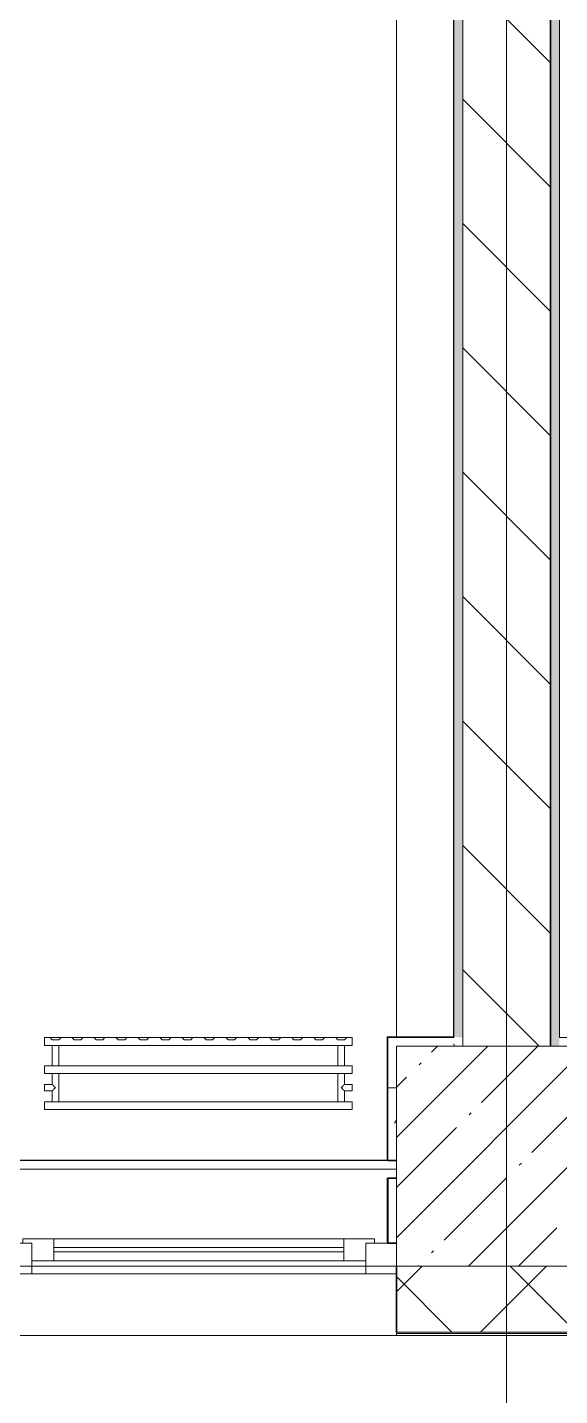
# Model space of a CAD drawing. Header units: millimetres. Extents: x 3914 to 443608, y -156176 to 78197.
# Drawn here: x 370990 to 372201, y -146371 to -143260 of the extents above; entities that cross this region are included whole.
import ezdxf

# ---------------------------------------------------------------- set-up
doc = ezdxf.new("R2010")
doc.units = ezdxf.units.MM
for name, color, linetype, lineweight in [('A-FLOR', 7, 'Continuous', 9), ('A-GLAZ', 7, 'Continuous', 9), ('A-GLAZ-1', 7, 'Continuous', 5), ('A-WALL', 7, 'Continuous', 5), ('A-WALL-1', 7, 'Continuous', 35), ('I-WALL', 7, 'Continuous', 5), ('S-COLS', 7, 'Continuous', 9), ('S-COLS-1', 7, 'Continuous', 5), ('Оси', 7, 'Continuous', 9)]:
    doc.layers.add(name, color=color, linetype=linetype, lineweight=lineweight)
doc.layers.add('A-WALL-FNSH-1', color=9, linetype='Continuous', lineweight=5, true_color=0x808080)
doc.layers.add('M-EQPM-1', color=7, linetype='Continuous', lineweight=9, true_color=0xb2b2b2)
pattern_1 = [(45, (315419.7, -145976.68), (-141.42136, 141.42136), []), (135, (315419.7, -145976.68), (-141.42136, -141.42136), [])]
pattern_2 = [(0, (315419.7, -145976.68), (243.84, 60.96), [20.117, -162.763, 20.117, -162.763, -975.36]), (0, (315419.7, -145976.68), (243.84, 60.96), [-365.76, 20.117, -345.643, 20.117, -162.763, -426.72]), (0, (315419.7, -145976.68), (243.84, 60.96), [-914.4, 20.117, -101.803, 20.117, -284.683]), (120, (315511.14, -145946.2), (-174.71291, 180.691634), [20.117, -162.763, 20.117, -162.763, -975.36]), (120, (315511.14, -145946.2), (-174.71291, 180.691634), [-365.76, 20.117, -345.643, 20.117, -162.763, -426.72]), (120, (315511.14, -145946.2), (-174.71291, 180.691634), [-914.4, 20.117, -101.803, 20.117, -284.683]), (240, (315541.62, -145824.28), (-69.12709, -241.651634), [20.117, -162.763, 20.117, -162.763, -975.36]), (240, (315541.62, -145824.28), (-69.12709, -241.651634), [-365.76, 20.117, -345.643, 20.117, -162.763, -426.72]), (240, (315541.62, -145824.28), (-69.12709, -241.651634), [-914.4, 20.117, -101.803, 20.117, -284.683])]

# ---------------------------------------------------------------- blocks, each defined once
blk = doc.blocks.new('BSC_Колонна _Прямоугольная - 500х500-V533-Объем проектирования 3 этажа')
at = {"layer": 'S-COLS-1'}
h = blk.add_hatch(dxfattribs=at)
h.set_pattern_fill('FP_63', color=256, style=0, pattern_type=2)
h.set_pattern_definition([(45, (-56660, -150), (-114.04925, 114.04925), []), (45, (-56545.95, -150), (-114.04925, 114.04925), [201.613, -40.323, 6.706, -33.617])])
h.paths.add_polyline_path([(250, -250), (250, 250), (-250, 250), (-250, -250), (10, -250)])
for p, q in [((250, 250), (-250, 250)), ((-250, 250), (-250, -250)), ((250, -250), (250, 250)), ((-250, -250), (250, -250))]:
    blk.add_line(p, q, dxfattribs=at)
blk = doc.blocks.new('120_Окно_СКБ_1Ст - 120_Окно_СКБ_1Ст 900х2500_h_-20664874-Объем проектирования 3 этажа')
at = {"layer": 'A-GLAZ'}
for p, q in [((-450, -127), (-450, -57)), ((-450, -57), (-380, -57)), ((-380, -57), (-380, -127)), ((380, -127), (380, -57)), ((380, -57), (450, -57)), ((450, -57), (450, -127)), ((380, -87), (-380, -87)), ((-380, -87), (-380, -127)), ((-330, -137), (-330, -87)), ((330, -137), (330, -87)), ((380, -127), (380, -87)), ((-380, -127), (-450, -127)), ((-380, -127), (-400, -127)), ((-400, -127), (-400, -137)), ((-400, -137), (400, -137)), ((400, -137), (-400, -137)), ((450, -127), (380, -127)), ((400, -127), (380, -127)), ((400, -137), (400, -127))]:
    blk.add_line(p, q, dxfattribs=at)
at = {"layer": 'A-GLAZ-1'}
for p, q in [((450, -57), (-450, -57)), ((-330, -107), (330, -107)), ((330, -117), (-330, -117)), ((-430, -127), (-400, -127)), ((400, -127), (430, -127))]:
    blk.add_line(p, q, dxfattribs=at)
blk = doc.blocks.new('radiator_prado_classic_z_tip_30_po exemplyaru - Classic Z Тип 30-500-V665-Объем проектирования 3 этажа')
at = {"layer": 'M-EQPM-1'}
for p, q in [((0, 228), (0, 210)), ((700, 228), (0, 228)), ((0, 210), (0, 228)), ((0, 228), (12.5, 228)), ((12.5, 228), (37.5, 228)), ((37.5, 228), (12.5, 228)), ((12.5, 228), (37.5, 228)), ((12.5, 228), (17.5, 223)), ((12.5, 228), (17.5, 223)), ((32.5, 223), (17.5, 223)), ((17.5, 223), (32.5, 223)), ((32.5, 223), (37.5, 228)), ((37.5, 228), (32.5, 223)), ((37.5, 228), (62.5, 228)), ((62.5, 228), (87.5, 228)), ((87.5, 228), (62.5, 228)), ((62.5, 228), (87.5, 228)), ((62.5, 228), (67.5, 223)), ((62.5, 228), (67.5, 223)), ((82.5, 223), (67.5, 223)), ((67.5, 223), (82.5, 223)), ((82.5, 223), (87.5, 228)), ((87.5, 228), (82.5, 223)), ((87.5, 228), (112.5, 228)), ((112.5, 228), (137.5, 228)), ((137.5, 228), (112.5, 228)), ((112.5, 228), (137.5, 228)), ((112.5, 228), (117.5, 223)), ((112.5, 228), (117.5, 223)), ((132.5, 223), (117.5, 223)), ((117.5, 223), (132.5, 223)), ((132.5, 223), (137.5, 228)), ((137.5, 228), (132.5, 223)), ((137.5, 228), (162.5, 228)), ((162.5, 228), (187.5, 228)), ((187.5, 228), (162.5, 228)), ((162.5, 228), (187.5, 228)), ((162.5, 228), (167.5, 223)), ((162.5, 228), (167.5, 223)), ((182.5, 223), (167.5, 223)), ((167.5, 223), (182.5, 223)), ((182.5, 223), (187.5, 228)), ((187.5, 228), (182.5, 223)), ((187.5, 228), (212.5, 228)), ((212.5, 228), (237.5, 228)), ((237.5, 228), (212.5, 228)), ((212.5, 228), (237.5, 228)), ((212.5, 228), (217.5, 223)), ((212.5, 228), (217.5, 223)), ((232.5, 223), (217.5, 223)), ((217.5, 223), (232.5, 223)), ((232.5, 223), (237.5, 228)), ((237.5, 228), (232.5, 223)), ((237.5, 228), (262.5, 228)), ((262.5, 228), (287.5, 228)), ((287.5, 228), (262.5, 228)), ((262.5, 228), (287.5, 228)), ((262.5, 228), (267.5, 223)), ((262.5, 228), (267.5, 223)), ((282.5, 223), (267.5, 223)), ((267.5, 223), (282.5, 223)), ((282.5, 223), (287.5, 228)), ((287.5, 228), (282.5, 223)), ((287.5, 228), (312.5, 228)), ((312.5, 228), (337.5, 228)), ((337.5, 228), (312.5, 228)), ((312.5, 228), (337.5, 228)), ((312.5, 228), (317.5, 223)), ((312.5, 228), (317.5, 223)), ((332.5, 223), (317.5, 223)), ((317.5, 223), (332.5, 223)), ((332.5, 223), (337.5, 228)), ((337.5, 228), (332.5, 223)), ((337.5, 228), (362.5, 228)), ((362.5, 228), (387.5, 228)), ((387.5, 228), (362.5, 228)), ((362.5, 228), (387.5, 228)), ((362.5, 228), (367.5, 223)), ((362.5, 228), (367.5, 223)), ((382.5, 223), (367.5, 223)), ((367.5, 223), (382.5, 223)), ((382.5, 223), (387.5, 228)), ((387.5, 228), (382.5, 223)), ((387.5, 228), (412.5, 228)), ((412.5, 228), (437.5, 228)), ((437.5, 228), (412.5, 228)), ((412.5, 228), (437.5, 228)), ((412.5, 228), (417.5, 223)), ((412.5, 228), (417.5, 223)), ((432.5, 223), (417.5, 223)), ((417.5, 223), (432.5, 223)), ((432.5, 223), (437.5, 228)), ((437.5, 228), (432.5, 223)), ((437.5, 228), (462.5, 228)), ((462.5, 228), (487.5, 228)), ((487.5, 228), (462.5, 228)), ((462.5, 228), (487.5, 228)), ((462.5, 228), (467.5, 223)), ((462.5, 228), (467.5, 223)), ((482.5, 223), (467.5, 223)), ((467.5, 223), (482.5, 223)), ((482.5, 223), (487.5, 228)), ((487.5, 228), (482.5, 223)), ((487.5, 228), (512.5, 228)), ((512.5, 228), (537.5, 228)), ((537.5, 228), (512.5, 228)), ((512.5, 228), (537.5, 228)), ((512.5, 228), (517.5, 223)), ((512.5, 228), (517.5, 223)), ((532.5, 223), (517.5, 223)), ((517.5, 223), (532.5, 223)), ((532.5, 223), (537.5, 228)), ((537.5, 228), (532.5, 223)), ((537.5, 228), (562.5, 228)), ((562.5, 228), (585.4, 228)), ((587.5, 228), (562.5, 228)), ((562.5, 228), (587.5, 228)), ((562.5, 228), (567.5, 223)), ((562.5, 228), (567.5, 223)), ((582.5, 223), (567.5, 223)), ((567.5, 223), (582.5, 223)), ((582.5, 223), (587.5, 228)), ((587.5, 228), (582.5, 223)), ((587.5, 228), (612.5, 228)), ((612.5, 228), (637.5, 228)), ((637.5, 228), (612.5, 228)), ((612.5, 228), (637.5, 228)), ((612.5, 228), (617.5, 223)), ((617.5, 223), (612.5, 228)), ((632.5, 223), (617.5, 223)), ((617.5, 223), (632.5, 223)), ((632.5, 223), (637.5, 228)), ((637.5, 228), (632.5, 223)), ((637.5, 228), (662.5, 228)), ((662.5, 228), (687.5, 228)), ((687.5, 228), (662.5, 228)), ((662.5, 228), (687.5, 228)), ((662.5, 228), (667.5, 223)), ((662.5, 228), (667.5, 223)), ((682.5, 223), (667.5, 223)), ((667.5, 223), (682.5, 223)), ((682.5, 223), (687.5, 228)), ((687.5, 228), (682.5, 223)), ((687.5, 228), (700, 228)), ((700, 210), (700, 228)), ((700, 228), (700, 210)), ((0, 210), (700, 210)), ((17.8, 210), (0, 210)), ((17.5, 210), (17.5, 164)), ((17.5, 210), (17.5, 164)), ((17.8, 210), (17.5, 210)), ((17.5, 210), (17.8, 210)), ((17.8, 210), (17.5, 210)), ((17.5, 210), (26.9, 210)), ((32.2, 210), (17.8, 210)), ((17.8, 210), (32.2, 210)), ((32.2, 210), (17.8, 210)), ((26.9, 210), (32.5, 210)), ((32.5, 210), (32.2, 210)), ((32.2, 210), (32.5, 210)), ((32.5, 210), (32.2, 210)), ((667.8, 210), (32.2, 210)), ((32.5, 164), (32.5, 210)), ((32.5, 164), (32.5, 210)), ((667.5, 210), (667.5, 164)), ((667.5, 210), (667.5, 164)), ((667.8, 210), (667.5, 210)), ((667.5, 210), (667.8, 210)), ((667.8, 210), (667.5, 210)), ((667.5, 210), (667.8, 210)), ((682.2, 210), (667.8, 210)), ((667.8, 210), (682.2, 210)), ((682.2, 210), (667.8, 210)), ((667.8, 210), (682.2, 210)), ((682.5, 210), (682.2, 210)), ((682.2, 210), (682.5, 210)), ((682.5, 210), (682.2, 210)), ((682.2, 210), (682.5, 210)), ((700, 210), (682.2, 210)), ((682.5, 164), (682.5, 210)), ((682.5, 164), (682.5, 210)), ((700, 164), (0, 164)), ((0, 164), (0, 146)), ((0, 146), (0, 164)), ((0, 164), (17.8, 164)), ((17.8, 164), (17.5, 164)), ((17.5, 164), (17.8, 164)), ((17.8, 164), (17.5, 164)), ((17.5, 164), (26.9, 164)), ((32.2, 164), (17.8, 164)), ((17.8, 164), (32.2, 164)), ((32.2, 164), (17.8, 164)), ((26.9, 164), (32.5, 164)), ((32.5, 164), (32.2, 164)), ((32.2, 164), (32.5, 164)), ((32.5, 164), (32.2, 164)), ((32.2, 164), (667.8, 164)), ((667.8, 164), (667.5, 164)), ((667.5, 164), (667.8, 164)), ((667.8, 164), (667.5, 164)), ((667.5, 164), (667.8, 164)), ((682.2, 164), (667.8, 164)), ((667.8, 164), (682.2, 164)), ((682.2, 164), (667.8, 164)), ((667.8, 164), (682.2, 164)), ((682.5, 164), (682.2, 164)), ((682.2, 164), (682.5, 164)), ((682.5, 164), (682.2, 164)), ((682.2, 164), (682.5, 164)), ((682.2, 164), (700, 164)), ((700, 146), (700, 164)), ((700, 164), (700, 146)), ((0, 146), (700, 146)), ((18.5, 146), (0, 146)), ((17.5, 146), (17.5, 121.5)), ((17.5, 146), (17.5, 121.5)), ((17.5, 146), (17.8, 146)), ((18.5, 146), (17.5, 146)), ((17.5, 146), (18.5, 146)), ((17.8, 146), (17.5, 146)), ((17.8, 146), (18.5, 146)), ((32.2, 146), (17.8, 146)), ((18.5, 146), (32.2, 146)), ((32.2, 146), (18.5, 146)), ((18.5, 146), (32.2, 146)), ((32.2, 146), (32.5, 146)), ((32.5, 146), (32.2, 146)), ((32.2, 146), (32.5, 146)), ((32.5, 146), (32.2, 146)), ((667.8, 146), (32.2, 146)), ((32.5, 82), (32.5, 146)), ((32.5, 82), (32.5, 146)), ((667.5, 146), (667.5, 82)), ((667.5, 146), (667.5, 82)), ((667.5, 146), (667.8, 146)), ((673.1, 146), (667.5, 146)), ((667.5, 146), (667.8, 146)), ((667.8, 146), (667.5, 146)), ((667.8, 146), (681.5, 146)), ((667.8, 146), (678.7, 146)), ((681.5, 146), (667.8, 146)), ((682.5, 146), (673.1, 146)), ((678.7, 146), (680.3, 146)), ((680.3, 146), (681.5, 146)), ((681.5, 146), (682.2, 146)), ((681.5, 146), (682.2, 146)), ((682.5, 146), (681.5, 146)), ((700, 146), (681.5, 146)), ((682.2, 146), (682.5, 146)), ((682.2, 146), (682.5, 146)), ((682.5, 121.5), (682.5, 146)), ((682.5, 121.5), (682.5, 146)), ((17.5, 121.5), (0, 121.5)), ((17.5, 121.5), (0, 121.5)), ((0, 121.5), (0, 120.5)), ((0, 106.5), (0, 121.5)), ((0, 120.5), (0, 117.7)), ((0, 120.5), (0, 119.3)), ((0, 115.9), (0, 120.5)), ((0, 120.5), (0, 120.5)), ((0, 119.3), (0, 117.7)), ((0, 117.7), (0, 114)), ((0, 117.7), (0, 107.5)), ((0, 114), (0, 115.9)), ((0, 114), (0, 110.3)), ((0, 112.1), (0, 114)), ((0, 107.5), (0, 112.1)), ((0, 110.3), (0, 108.7)), ((0, 108.7), (0, 107.5)), ((0, 107.5), (0, 106.5)), ((0, 107.5), (0, 107.5)), ((0, 106.5), (17.5, 106.5)), ((0, 106.5), (17.5, 106.5)), ((17.5, 106.5), (17.5, 82)), ((17.5, 106.5), (17.5, 82)), ((700, 121.5), (682.5, 121.5)), ((700, 121.5), (682.5, 121.5)), ((682.5, 82), (682.5, 106.5)), ((682.5, 106.5), (700, 106.5)), ((682.5, 82), (682.5, 106.5)), ((682.5, 106.5), (700, 106.5)), ((700, 121.5), (700, 106.5)), ((700, 120.5), (700, 121.5)), ((700, 121.5), (700, 120.5)), ((700, 120.5), (700, 121.5)), ((700, 107.5), (700, 120.5)), ((700, 120.5), (700, 119.3)), ((700, 107.5), (700, 120.5)), ((700, 119.3), (700, 117.7)), ((700, 117.7), (700, 115.9)), ((700, 115.9), (700, 114)), ((700, 114), (700, 112.1)), ((700, 112.1), (700, 110.3)), ((700, 110.3), (700, 108.7)), ((700, 108.7), (700, 107.5)), ((700, 106.5), (700, 107.5)), ((700, 107.5), (700, 106.5)), ((700, 106.5), (700, 107.5)), ((700, 82), (0, 82)), ((0, 82), (0, 64)), ((0, 64), (0, 82)), ((0, 82), (18.5, 82)), ((700, 64), (0, 64)), ((0, 64), (700, 64)), ((18.5, 82), (17.5, 82)), ((17.5, 82), (18.5, 82)), ((17.8, 82), (17.5, 82)), ((17.5, 82), (21.3, 82)), ((18.5, 82), (17.8, 82)), ((32.2, 82), (18.5, 82)), ((18.5, 82), (32.2, 82)), ((32.2, 82), (18.5, 82)), ((21.3, 82), (32.5, 82)), ((32.5, 82), (32.2, 82)), ((32.2, 82), (32.5, 82)), ((32.5, 82), (32.2, 82)), ((32.2, 82), (667.8, 82)), ((667.8, 82), (667.5, 82)), ((667.5, 82), (671.2, 82)), ((667.8, 82), (667.5, 82)), ((667.5, 82), (667.8, 82)), ((681.5, 82), (667.8, 82)), ((669.7, 82), (667.8, 82)), ((667.8, 82), (681.5, 82)), ((681.5, 82), (669.7, 82)), ((671.2, 82), (682.5, 82)), ((682.5, 82), (681.5, 82)), ((682.5, 82), (681.5, 82)), ((681.5, 82), (682.5, 82)), ((681.5, 82), (700, 82)), ((700, 64), (700, 82)), ((700, 82), (700, 64))]:
    blk.add_line(p, q, dxfattribs=at)
for points, knots in [([(18.5, 120.5), (18.4, 120.6), (18.3, 120.7), (18.1, 120.9), (17.9, 121.1), (17.8, 121.2), (17.7, 121.3), (17.5, 121.5), (17.5, 121.5), (17.5, 121.5)], [0.7142857, 0.7142857, 0.7142857, 0.7142857, 0.75, 0.7857143, 0.8214286, 0.8571429, 0.8928571, 0.9285714, 1, 1, 1, 1]), ([(17.5, 121.5), (17.5, 121.5), (17.5, 121.5), (17.7, 121.3), (17.8, 121.2), (17.9, 121.1), (18.1, 120.9), (18.3, 120.7), (18.4, 120.6), (18.5, 120.5)], [0, 0, 0, 0, 0.0714286, 0.1071429, 0.1428571, 0.1785714, 0.2142857, 0.25, 0.2857143, 0.2857143, 0.2857143, 0.2857143]), ([(17.5, 121.5), (17.5, 121.5), (17.5, 121.5), (17.7, 121.3), (17.8, 121.2), (17.9, 121.1), (18.1, 120.9), (18.3, 120.7), (18.4, 120.6), (18.5, 120.5)], [0, 0, 0, 0, 0.0714286, 0.1071429, 0.1428571, 0.1785714, 0.2142857, 0.25, 0.2857143, 0.2857143, 0.2857143, 0.2857143]), ([(25, 114), (24.5, 114.5), (23.6, 115.4), (22.4, 116.6), (21.6, 117.4), (21.1, 117.9), (20.8, 118.2), (20.5, 118.5), (20.2, 118.8), (19.8, 119.1), (19.6, 119.4), (19.3, 119.7), (19, 120), (18.7, 120.3), (18.5, 120.5), (18.3, 120.7), (18.1, 120.9), (17.9, 121.1), (17.8, 121.2), (17.7, 121.3), (17.5, 121.5), (17.5, 121.5), (17.5, 121.5)], [0, 0, 0, 0, 0.142857, 0.285714, 0.357143, 0.392857, 0.428571, 0.464286, 0.5, 0.535714, 0.571429, 0.607143, 0.642857, 0.678571, 0.714286, 0.75, 0.785714, 0.821429, 0.857143, 0.892857, 0.928571, 1, 1, 1, 1]), ([(17.5, 106.5), (17.5, 106.5), (17.5, 106.5), (17.7, 106.7), (17.8, 106.8), (17.9, 106.9), (18.1, 107.1), (18.3, 107.3), (18.5, 107.5), (18.7, 107.7), (19, 108), (19.3, 108.3), (19.6, 108.6), (19.8, 108.9), (20.3, 109.3), (20.7, 109.7), (21.1, 110.1), (21.6, 110.6), (22.4, 111.4), (23.6, 112.6), (24.5, 113.5), (25, 114)], [0, 0, 0, 0, 0.071429, 0.107143, 0.142857, 0.178571, 0.214286, 0.25, 0.285714, 0.321429, 0.357143, 0.392857, 0.428571, 0.464286, 0.5, 0.571429, 0.607143, 0.642857, 0.714286, 0.857143, 1, 1, 1, 1]), ([(17.5, 106.5), (17.5, 106.5), (17.5, 106.5), (17.7, 106.7), (17.8, 106.8), (17.9, 106.9), (18.1, 107.1), (18.3, 107.3), (18.4, 107.4), (18.5, 107.5)], [0, 0, 0, 0, 0.0714286, 0.1071429, 0.1428571, 0.1785714, 0.2142857, 0.25, 0.2857143, 0.2857143, 0.2857143, 0.2857143]), ([(18.5, 107.5), (18.4, 107.4), (18.3, 107.3), (18.1, 107.1), (17.9, 106.9), (17.8, 106.8), (17.7, 106.7), (17.5, 106.5), (17.5, 106.5), (17.5, 106.5)], [0.7142857, 0.7142857, 0.7142857, 0.7142857, 0.75, 0.7857143, 0.8214286, 0.8571429, 0.8928571, 0.9285714, 1, 1, 1, 1]), ([(18.5, 107.5), (18.4, 107.4), (18.3, 107.3), (18.1, 107.1), (17.9, 106.9), (17.8, 106.8), (17.7, 106.7), (17.5, 106.5), (17.5, 106.5), (17.5, 106.5)], [0.7142857, 0.7142857, 0.7142857, 0.7142857, 0.75, 0.7857143, 0.8214286, 0.8571429, 0.8928571, 0.9285714, 1, 1, 1, 1]), ([(22.1, 116.9), (21.9, 117.1), (21.6, 117.4), (21.1, 117.9), (20.8, 118.2), (20.5, 118.5), (20.2, 118.8), (19.9, 119.2), (19.7, 119.3), (19.6, 119.4)], [0.2857143, 0.2857143, 0.2857143, 0.2857143, 0.3571429, 0.3928571, 0.4285714, 0.4642857, 0.5, 0.5357143, 0.5714286, 0.5714286, 0.5714286, 0.5714286]), ([(19.6, 119.4), (19.7, 119.3), (19.9, 119.2), (20.3, 118.7), (20.7, 118.3), (21.1, 117.9), (21.6, 117.4), (21.9, 117.1), (22.1, 116.9)], [0.4285714, 0.4285714, 0.4285714, 0.4285714, 0.4642857, 0.5, 0.5714286, 0.6071429, 0.6428571, 0.7142857, 0.7142857, 0.7142857, 0.7142857]), ([(19.6, 119.4), (19.7, 119.3), (19.8, 119.1), (20.3, 118.7), (20.7, 118.3), (21.1, 117.9), (21.6, 117.4), (21.9, 117.1), (22.1, 116.9)], [0.4285714, 0.4285714, 0.4285714, 0.4285714, 0.4642857, 0.5, 0.5714286, 0.6071429, 0.6428571, 0.7142857, 0.7142857, 0.7142857, 0.7142857]), ([(19.6, 108.6), (19.7, 108.7), (19.9, 108.8), (20.3, 109.3), (20.7, 109.7), (21.1, 110.1), (21.6, 110.6), (21.9, 110.9), (22.1, 111.1)], [0.4285714, 0.4285714, 0.4285714, 0.4285714, 0.4642857, 0.5, 0.5714286, 0.6071429, 0.6428571, 0.7142857, 0.7142857, 0.7142857, 0.7142857]), ([(22.1, 111.1), (21.9, 110.9), (21.6, 110.6), (21.1, 110.1), (20.8, 109.8), (20.5, 109.5), (20.2, 109.2), (19.9, 108.8), (19.7, 108.7), (19.6, 108.6)], [0.2857143, 0.2857143, 0.2857143, 0.2857143, 0.3571429, 0.3928571, 0.4285714, 0.4642857, 0.5, 0.5357143, 0.5714286, 0.5714286, 0.5714286, 0.5714286]), ([(22.1, 111.1), (21.9, 110.9), (21.6, 110.6), (21.1, 110.1), (20.8, 109.8), (20.5, 109.5), (20.2, 109.2), (19.8, 108.9), (19.7, 108.7), (19.6, 108.6)], [0.2857143, 0.2857143, 0.2857143, 0.2857143, 0.3571429, 0.3928571, 0.4285714, 0.4642857, 0.5, 0.5357143, 0.5714286, 0.5714286, 0.5714286, 0.5714286]), ([(675, 114), (675.5, 114.5), (676.4, 115.4), (677.6, 116.6), (678.4, 117.4), (678.9, 117.9), (679.2, 118.2), (679.5, 118.5), (679.8, 118.8), (680.1, 119.2), (680.4, 119.4), (680.7, 119.7), (681, 120), (681.3, 120.3), (681.5, 120.5), (681.7, 120.7), (681.9, 120.9), (682.1, 121.1), (682.2, 121.2), (682.3, 121.3), (682.5, 121.5), (682.5, 121.5), (682.5, 121.5)], [0, 0, 0, 0, 0.142857, 0.285714, 0.357143, 0.392857, 0.428571, 0.464286, 0.5, 0.535714, 0.571429, 0.607143, 0.642857, 0.678571, 0.714286, 0.75, 0.785714, 0.821429, 0.857143, 0.892857, 0.928571, 1, 1, 1, 1]), ([(682.5, 106.5), (682.5, 106.5), (682.5, 106.5), (682.3, 106.7), (682.2, 106.8), (682.1, 106.9), (681.9, 107.1), (681.7, 107.3), (681.5, 107.5), (681.3, 107.7), (681, 108), (680.7, 108.3), (680.4, 108.6), (680.1, 108.8), (679.7, 109.3), (679.3, 109.7), (678.9, 110.1), (678.4, 110.6), (677.6, 111.4), (676.4, 112.6), (675.5, 113.5), (675, 114)], [0, 0, 0, 0, 0.071429, 0.107143, 0.142857, 0.178571, 0.214286, 0.25, 0.285714, 0.321429, 0.357143, 0.392857, 0.428571, 0.464286, 0.5, 0.571429, 0.607143, 0.642857, 0.714286, 0.857143, 1, 1, 1, 1]), ([(680.4, 119.4), (680.3, 119.3), (680.1, 119.2), (679.7, 118.7), (679.3, 118.3), (678.9, 117.9), (678.4, 117.4), (678.1, 117.1), (677.9, 116.9)], [0.4285714, 0.4285714, 0.4285714, 0.4285714, 0.4642857, 0.5, 0.5714286, 0.6071429, 0.6428571, 0.7142857, 0.7142857, 0.7142857, 0.7142857]), ([(680.4, 119.4), (680.3, 119.3), (680.1, 119.2), (679.7, 118.7), (679.3, 118.3), (678.9, 117.9), (678.4, 117.4), (678.1, 117.1), (677.9, 116.9)], [0.4285714, 0.4285714, 0.4285714, 0.4285714, 0.4642857, 0.5, 0.5714286, 0.6071429, 0.6428571, 0.7142857, 0.7142857, 0.7142857, 0.7142857]), ([(677.9, 116.9), (678.1, 117.1), (678.4, 117.4), (678.9, 117.9), (679.2, 118.2), (679.5, 118.5), (679.8, 118.8), (680.1, 119.2), (680.3, 119.3), (680.4, 119.4)], [0.2857143, 0.2857143, 0.2857143, 0.2857143, 0.3571429, 0.3928571, 0.4285714, 0.4642857, 0.5, 0.5357143, 0.5714286, 0.5714286, 0.5714286, 0.5714286]), ([(677.9, 111.1), (678.1, 110.9), (678.4, 110.6), (678.9, 110.1), (679.2, 109.8), (679.5, 109.5), (679.8, 109.2), (680.1, 108.8), (680.3, 108.7), (680.4, 108.6)], [0.2857143, 0.2857143, 0.2857143, 0.2857143, 0.3571429, 0.3928571, 0.4285714, 0.4642857, 0.5, 0.5357143, 0.5714286, 0.5714286, 0.5714286, 0.5714286]), ([(677.9, 111.1), (678.1, 110.9), (678.4, 110.6), (678.9, 110.1), (679.2, 109.8), (679.5, 109.5), (679.8, 109.2), (680.1, 108.8), (680.3, 108.7), (680.4, 108.6)], [0.2857143, 0.2857143, 0.2857143, 0.2857143, 0.3571429, 0.3928571, 0.4285714, 0.4642857, 0.5, 0.5357143, 0.5714286, 0.5714286, 0.5714286, 0.5714286]), ([(680.4, 108.6), (680.3, 108.7), (680.1, 108.8), (679.7, 109.3), (679.3, 109.7), (678.9, 110.1), (678.4, 110.6), (678.1, 110.9), (677.9, 111.1)], [0.4285714, 0.4285714, 0.4285714, 0.4285714, 0.4642857, 0.5, 0.5714286, 0.6071429, 0.6428571, 0.7142857, 0.7142857, 0.7142857, 0.7142857]), ([(682.5, 121.5), (682.5, 121.5), (682.5, 121.5), (682.3, 121.3), (682.2, 121.2), (682.1, 121.1), (681.9, 120.9), (681.7, 120.7), (681.6, 120.6), (681.5, 120.5)], [0, 0, 0, 0, 0.0714286, 0.1071429, 0.1428571, 0.1785714, 0.2142857, 0.25, 0.2857143, 0.2857143, 0.2857143, 0.2857143]), ([(682.5, 121.5), (682.5, 121.5), (682.5, 121.5), (682.3, 121.3), (682.2, 121.2), (682.1, 121.1), (681.9, 120.9), (681.7, 120.7), (681.6, 120.6), (681.5, 120.5)], [0, 0, 0, 0, 0.0714286, 0.1071429, 0.1428571, 0.1785714, 0.2142857, 0.25, 0.2857143, 0.2857143, 0.2857143, 0.2857143]), ([(681.5, 120.5), (681.6, 120.6), (681.7, 120.7), (681.9, 120.9), (682.1, 121.1), (682.2, 121.2), (682.3, 121.3), (682.5, 121.5), (682.5, 121.5), (682.5, 121.5)], [0.7142857, 0.7142857, 0.7142857, 0.7142857, 0.75, 0.7857143, 0.8214286, 0.8571429, 0.8928571, 0.9285714, 1, 1, 1, 1]), ([(681.5, 107.5), (681.6, 107.4), (681.7, 107.3), (681.9, 107.1), (682.1, 106.9), (682.2, 106.8), (682.3, 106.7), (682.5, 106.5), (682.5, 106.5), (682.5, 106.5)], [0.7142857, 0.7142857, 0.7142857, 0.7142857, 0.75, 0.7857143, 0.8214286, 0.8571429, 0.8928571, 0.9285714, 1, 1, 1, 1]), ([(681.5, 107.5), (681.6, 107.4), (681.7, 107.3), (681.9, 107.1), (682.1, 106.9), (682.2, 106.8), (682.3, 106.7), (682.5, 106.5), (682.5, 106.5), (682.5, 106.5)], [0.7142857, 0.7142857, 0.7142857, 0.7142857, 0.75, 0.7857143, 0.8214286, 0.8571429, 0.8928571, 0.9285714, 1, 1, 1, 1]), ([(682.5, 106.5), (682.5, 106.5), (682.5, 106.5), (682.3, 106.7), (682.2, 106.8), (682.1, 106.9), (681.9, 107.1), (681.7, 107.3), (681.6, 107.4), (681.5, 107.5)], [0, 0, 0, 0, 0.0714286, 0.1071429, 0.1428571, 0.1785714, 0.2142857, 0.25, 0.2857143, 0.2857143, 0.2857143, 0.2857143])]:
    blk.add_open_spline(points, degree=3, knots=knots, dxfattribs=at)
for points in [[(19.6, 119.4), (19.5, 119.5), (19.3, 119.7), (19, 120), (18.7, 120.3), (18.6, 120.4), (18.5, 120.5)], [(18.5, 120.5), (18.6, 120.4), (18.7, 120.3), (19, 120), (19.3, 119.7), (19.5, 119.5), (19.6, 119.4)], [(18.5, 120.5), (18.6, 120.4), (18.7, 120.3), (19, 120), (19.3, 119.7), (19.5, 119.5), (19.6, 119.4)], [(18.5, 107.5), (18.6, 107.6), (18.7, 107.7), (19, 108), (19.3, 108.3), (19.5, 108.5), (19.6, 108.6)], [(19.6, 108.6), (19.5, 108.5), (19.3, 108.3), (19, 108), (18.7, 107.7), (18.6, 107.6), (18.5, 107.5)], [(19.6, 108.6), (19.5, 108.5), (19.3, 108.3), (19, 108), (18.7, 107.7), (18.6, 107.6), (18.5, 107.5)], [(25, 114), (24.5, 114.5), (23.6, 115.4), (22.6, 116.4), (22.1, 116.9)], [(22.1, 116.9), (22.6, 116.4), (23.1, 115.9), (23.6, 115.4)], [(22.1, 116.9), (22.6, 116.4), (23.6, 115.4), (24.5, 114.5), (25, 114)], [(22.1, 111.1), (22.6, 111.6), (23.6, 112.6), (24.5, 113.5), (25, 114)], [(25, 114), (24.5, 113.5), (23.6, 112.6), (22.6, 111.6), (22.1, 111.1)], [(23.6, 112.6), (23.1, 112.1), (22.6, 111.6), (22.1, 111.1)], [(23.6, 115.4), (24, 115), (24.5, 114.5), (25, 114)], [(25, 114), (24.5, 113.5), (24, 113), (23.6, 112.6)], [(677.9, 116.9), (677.4, 116.4), (676.4, 115.4), (675.5, 114.5), (675, 114)], [(677.9, 116.9), (677.4, 116.4), (676.4, 115.4), (675.5, 114.5), (675, 114)], [(675, 114), (675.5, 114.5), (676, 115), (676.4, 115.4)], [(675, 114), (675.5, 113.5), (676.4, 112.6), (677.4, 111.6), (677.9, 111.1)], [(675, 114), (675.5, 113.5), (676.4, 112.6), (677.4, 111.6), (677.9, 111.1)], [(677.9, 111.1), (677.4, 111.6), (676.4, 112.6), (675.5, 113.5), (675, 114)], [(676.4, 115.4), (676.9, 115.9), (677.4, 116.4), (677.9, 116.9)], [(681.5, 120.5), (681.4, 120.4), (681.3, 120.3), (681, 120), (680.7, 119.7), (680.5, 119.5), (680.4, 119.4)], [(681.5, 120.5), (681.4, 120.4), (681.3, 120.3), (681, 120), (680.7, 119.7), (680.5, 119.5), (680.4, 119.4)], [(680.4, 119.4), (680.5, 119.5), (680.7, 119.7), (681, 120), (681.3, 120.3), (681.4, 120.4), (681.5, 120.5)], [(680.4, 108.6), (680.5, 108.5), (680.7, 108.3), (681, 108), (681.3, 107.7), (681.4, 107.6), (681.5, 107.5)], [(680.4, 108.6), (680.5, 108.5), (680.7, 108.3), (681, 108), (681.3, 107.7), (681.4, 107.6), (681.5, 107.5)], [(681.5, 107.5), (681.4, 107.6), (681.3, 107.7), (681, 108), (680.7, 108.3), (680.5, 108.5), (680.4, 108.6)]]:
    blk.add_open_spline(points, degree=3, dxfattribs=at)

msp = doc.modelspace()

# ---------------------------------------------------------------- hatches: boundary and pattern name
at = {"layer": 'A-WALL'}
h = msp.add_hatch(dxfattribs=at)
h.set_pattern_fill('FP_24', color=256, style=0, pattern_type=2)
h.set_pattern_definition(pattern_1)
h.paths.add_polyline_path([(370179.7, -146226.7), (370929.7, -146226.7), (370929.7, -146076.7), (370179.7, -146076.7), (370179.7, -146094.7)])
h.paths.add_polyline_path([(372046.8, -146226.7), (372046.8, -146076.7), (371829.7, -146076.7), (371829.7, -146226.7)])
h.paths.add_polyline_path([(362912.2, -146226.7), (363579.7, -146226.7), (363579.7, -146076.7), (362829.7, -146076.7), (362829.7, -146226.7)])
h.paths.add_polyline_path([(365679.7, -146226.7), (366429.7, -146226.7), (366429.7, -146076.7), (365679.7, -146076.7), (365679.7, -146094.7)])
h.paths.add_polyline_path([(367329.7, -146226.7), (368079.7, -146226.7), (368079.1, -146076.7), (367329.7, -146076.7)])
h.paths.add_polyline_path([(358829.7, -146226.7), (359729.7, -146226.7), (359729.7, -146076.7), (358079.7, -146076.7), (358079.7, -146226.7), (358561.1, -146226.7)])
h.paths.add_polyline_path([(353689.7, -146226.7), (354459.7, -146226.7), (354459.7, -146076.7), (352842.7, -146076.7), (352842.7, -146226.7), (353409.7, -146226.7)])
h.paths.add_polyline_path([(356559.7, -146226.7), (357179.7, -146226.7), (357179.7, -146076.7), (356559.7, -146076.7), (356559.7, -146094.7)])
h.paths.add_polyline_path([(349029.7, -146226.7), (349289.7, -146226.7), (349289.7, -146076.7), (348429.7, -146076.7), (348429.7, -146226.7), (348771.1, -146226.7)])
h.paths.add_polyline_path([(351490.5, -146226.7), (351942.7, -146226.7), (351942.7, -146076.7), (351389.7, -146076.7), (351389.7, -146226.7)])
h.paths.add_polyline_path([(346302.5, -146226.7), (347529.7, -146226.7), (347529.7, -146076.7), (346302.5, -146076.7)])
h.paths.add_polyline_path([(345402.5, -146226.7), (345402.5, -146076.7), (344629.4, -146076.7), (344629.4, -146226.7), (345229.4, -146226.7)])
h.paths.add_polyline_path([(337893.3, -146226.7), (338129.7, -146226.7), (338129.7, -146076.7), (337029.7, -146076.7), (337029.7, -146226.7), (337329.7, -146226.7)])
h.paths.add_polyline_path([(340229.7, -146226.7), (341829.4, -146226.7), (341829.4, -146076.7), (340229.7, -146076.7), (340229.7, -146125.4)])
h.paths.add_polyline_path([(331929.7, -146226.7), (332679.7, -146226.7), (332679.7, -146076.7), (331929.7, -146076.7)])
h.paths.add_polyline_path([(336129.7, -146226.7), (336129.7, -146076.7), (334779.7, -146076.7), (334779.7, -146226.7)])
h.paths.add_polyline_path([(325927.8, -146226.7), (326529.7, -146226.7), (326529.7, -146076.7), (325779.4, -146076.7), (325779.4, -146226.7)])
h.paths.add_polyline_path([(327579.7, -146226.7), (328179.7, -146226.7), (328179.7, -146076.7), (327429.7, -146076.7), (327429.7, -146226.7)])
h.paths.add_polyline_path([(331029.7, -146226.7), (331029.7, -146076.7), (330279.7, -146076.7), (330279.7, -146226.7)])
h.paths.add_polyline_path([(322664.5, -146226.7), (323679.4, -146226.7), (323679.4, -146076.7), (322249.7, -146076.7), (322249.7, -146226.7)])
h.paths.add_polyline_path([(315516.1, -146226.7), (319149.7, -146226.7), (319149.7, -146076.7), (315159.7, -146076.7), (315159.7, -146226.7), (315309.7, -146226.7)])
h = msp.add_hatch(dxfattribs=at)
h.set_pattern_fill('FP_24', color=256, style=0, pattern_type=2)
h.set_pattern_definition(pattern_1)
h.paths.add_polyline_path([(390899.7, -146226.7), (391119.7, -146226.7), (391119.7, -146076.7), (386979.7, -146076.7), (386979.7, -146226.7), (389349.7, -146226.7)])
h.paths.add_polyline_path([(386027.4, -146226.7), (386079.7, -146226.7), (386079.7, -146076.7), (382479.7, -146076.7), (382479.7, -146226.7), (385755.5, -146226.7)])
h.paths.add_polyline_path([(381329.7, -146226.7), (381579.7, -146226.7), (381579.7, -146076.7), (380579.7, -146076.7), (380579.7, -146226.7), (380860.5, -146226.7)])
h.paths.add_polyline_path([(379129.7, -146226.7), (379679.7, -146226.7), (379679.7, -146076.7), (379129.7, -146076.7), (379129.7, -146094.7)])
h.paths.add_polyline_path([(376829.7, -146226.7), (377029.7, -146226.7), (377029.7, -146076.7), (376329.7, -146076.7), (376329.7, -146226.7)])
h.paths.add_polyline_path([(372702.2, -146226.7), (373229.7, -146226.7), (373229.7, -146076.7), (372046.8, -146076.7), (372046.8, -146226.7), (372329.7, -146226.7)])
at = {"layer": 'I-WALL'}
h = msp.add_hatch(dxfattribs=at)
h.set_pattern_fill('FP_23', color=256, style=0, pattern_type=2)
h.set_pattern_definition([(135, (315419.7, -145976.68), (-141.42136, -141.42136), [])])
h.paths.add_polyline_path([(371980.5, -145576.7), (372180.4, -145576.7), (372180.4, -138576.7), (371980.4, -138576.7), (371980.4, -145576.7)])
h = msp.add_hatch(dxfattribs=at)
h.set_pattern_fill('FP_191', color=256, style=0, pattern_type=2)
h.set_pattern_definition(pattern_2)
h.paths.add_polyline_path([(372200.4, -145576.7), (372200.4, -138597.7), (372180.4, -138596.7), (372180.4, -145576.7)])
h = msp.add_hatch(dxfattribs=at)
h.set_pattern_fill('FP_191', color=256, style=0, pattern_type=2)
h.set_pattern_definition(pattern_2)
h.paths.add_polyline_path([(371980.4, -145556.7), (371980.4, -138906.7), (371960.4, -138927.7), (371960.4, -145555.7)])
h.paths.add_polyline_path([(371960.4, -138926.7), (371980.4, -138906.7), (371960.4, -138906.7)])
h = msp.add_hatch(dxfattribs=at)
h.set_pattern_fill('FP_191', color=256, style=0, pattern_type=2)
h.set_pattern_definition(pattern_2)
h.paths.add_polyline_path([(371829.7, -145836.7), (371829.7, -145556.7), (371809.7, -145556.7), (371809.7, -145835.7)])
h = msp.add_hatch(dxfattribs=at)
h.set_pattern_fill('FP_191', color=256, style=0, pattern_type=2)
h.set_pattern_definition(pattern_2)
h.paths.add_polyline_path([(371886.3, -145576.7), (371980.4, -145576.7), (371980.4, -145556.7), (371829.7, -145556.7), (371829.7, -145576.7), (371836.1, -145576.7)])

# ---------------------------------------------------------------- linework, layer by layer
at = {"layer": 'A-FLOR'}
for p, q in [((371829.7, -145556.7), (371829.7, -138926.7)), ((371960.4, -138927.7), (371960.4, -145555.7)), ((371960.4, -145556.7), (371809.7, -145556.7)), ((371809.7, -145556.7), (371809.7, -145835.7)), ((371809.7, -145836.7), (368079.7, -145836.7))]:
    msp.add_line(p, q, dxfattribs=at)
at = {"layer": 'A-WALL'}
for p, q in [((371980.4, -138576.7), (371980.4, -145576.7)), ((372200.4, -138596.7), (372200.4, -145556.7)), ((371960.4, -138926.7), (371960.4, -145556.7)), ((372200.4, -145556.7), (372349.7, -145556.7)), ((371829.7, -146234.7), (370929.7, -146234.7)), ((371829.7, -146226.7), (373229.7, -146226.7)), ((371829.7, -146229.7), (373229.7, -146229.7))]:
    msp.add_line(p, q, dxfattribs=at)
at = {"layer": 'A-WALL-1'}
for p, q in [((372180.4, -145576.7), (372180.4, -138576.7)), ((371809.7, -145836.7), (371829.7, -145836.7)), ((371829.7, -145876.7), (371809.7, -145876.7)), ((371809.7, -145876.7), (371809.7, -146024.7)), ((371809.7, -146024.7), (371829.7, -146024.7)), ((371829.7, -146076.7), (371829.7, -146226.7))]:
    msp.add_line(p, q, dxfattribs=at)
at = {"layer": 'A-WALL-FNSH-1'}
for p, q in [((371959.4, -138927.7), (371959.4, -145555.7)), ((371959.4, -145555.7), (371808.7, -145555.7)), ((371808.7, -145555.7), (371808.7, -145835.7)), ((371809.7, -145876.7), (371808.7, -145876.7)), ((371808.7, -145876.7), (371808.7, -146024.7)), ((371808.7, -146024.7), (371809.7, -146024.7)), ((371829.7, -146226.7), (371829.7, -146234.7)), ((371829.7, -146234.7), (373229.7, -146234.7))]:
    msp.add_line(p, q, dxfattribs=at)
at = {"layer": 'I-WALL'}
for p, q in [((370929.7, -145835.7), (371809.7, -145835.7)), ((371809.7, -145835.7), (371809.7, -145836.7)), ((370929.7, -145856.7), (371829.7, -145856.7)), ((371829.7, -146076.7), (370929.7, -146076.7))]:
    msp.add_line(p, q, dxfattribs=at)
at = {"layer": 'Оси'}
msp.add_lwpolyline([(372079.7, -147882.9), (372079.7, -142882.9), (372079.7, -123578.6), (372079.7, -118578.6)], dxfattribs=at)

# ---------------------------------------------------------------- block references
at = {"layer": 'A-GLAZ', "color": 3, "rotation": 180}
msp.add_blockref('120_Окно_СКБ_1Ст - 120_Окно_СКБ_1Ст 900х2500_h_-20664874-Объем проектирования 3 этажа', (371379.7, -146151.7), dxfattribs=at)
at = {"layer": 'M-EQPM-1'}
msp.add_blockref('radiator_prado_classic_z_tip_30_po exemplyaru - Classic Z Тип 30-500-V665-Объем проектирования 3 этажа', (371028.9, -145785), dxfattribs=at)
at = {"layer": 'S-COLS'}
msp.add_blockref('BSC_Колонна _Прямоугольная - 500х500-V533-Объем проектирования 3 этажа', (372079.7, -145826.7), dxfattribs=at)

doc.saveas('drawing.dxf')
